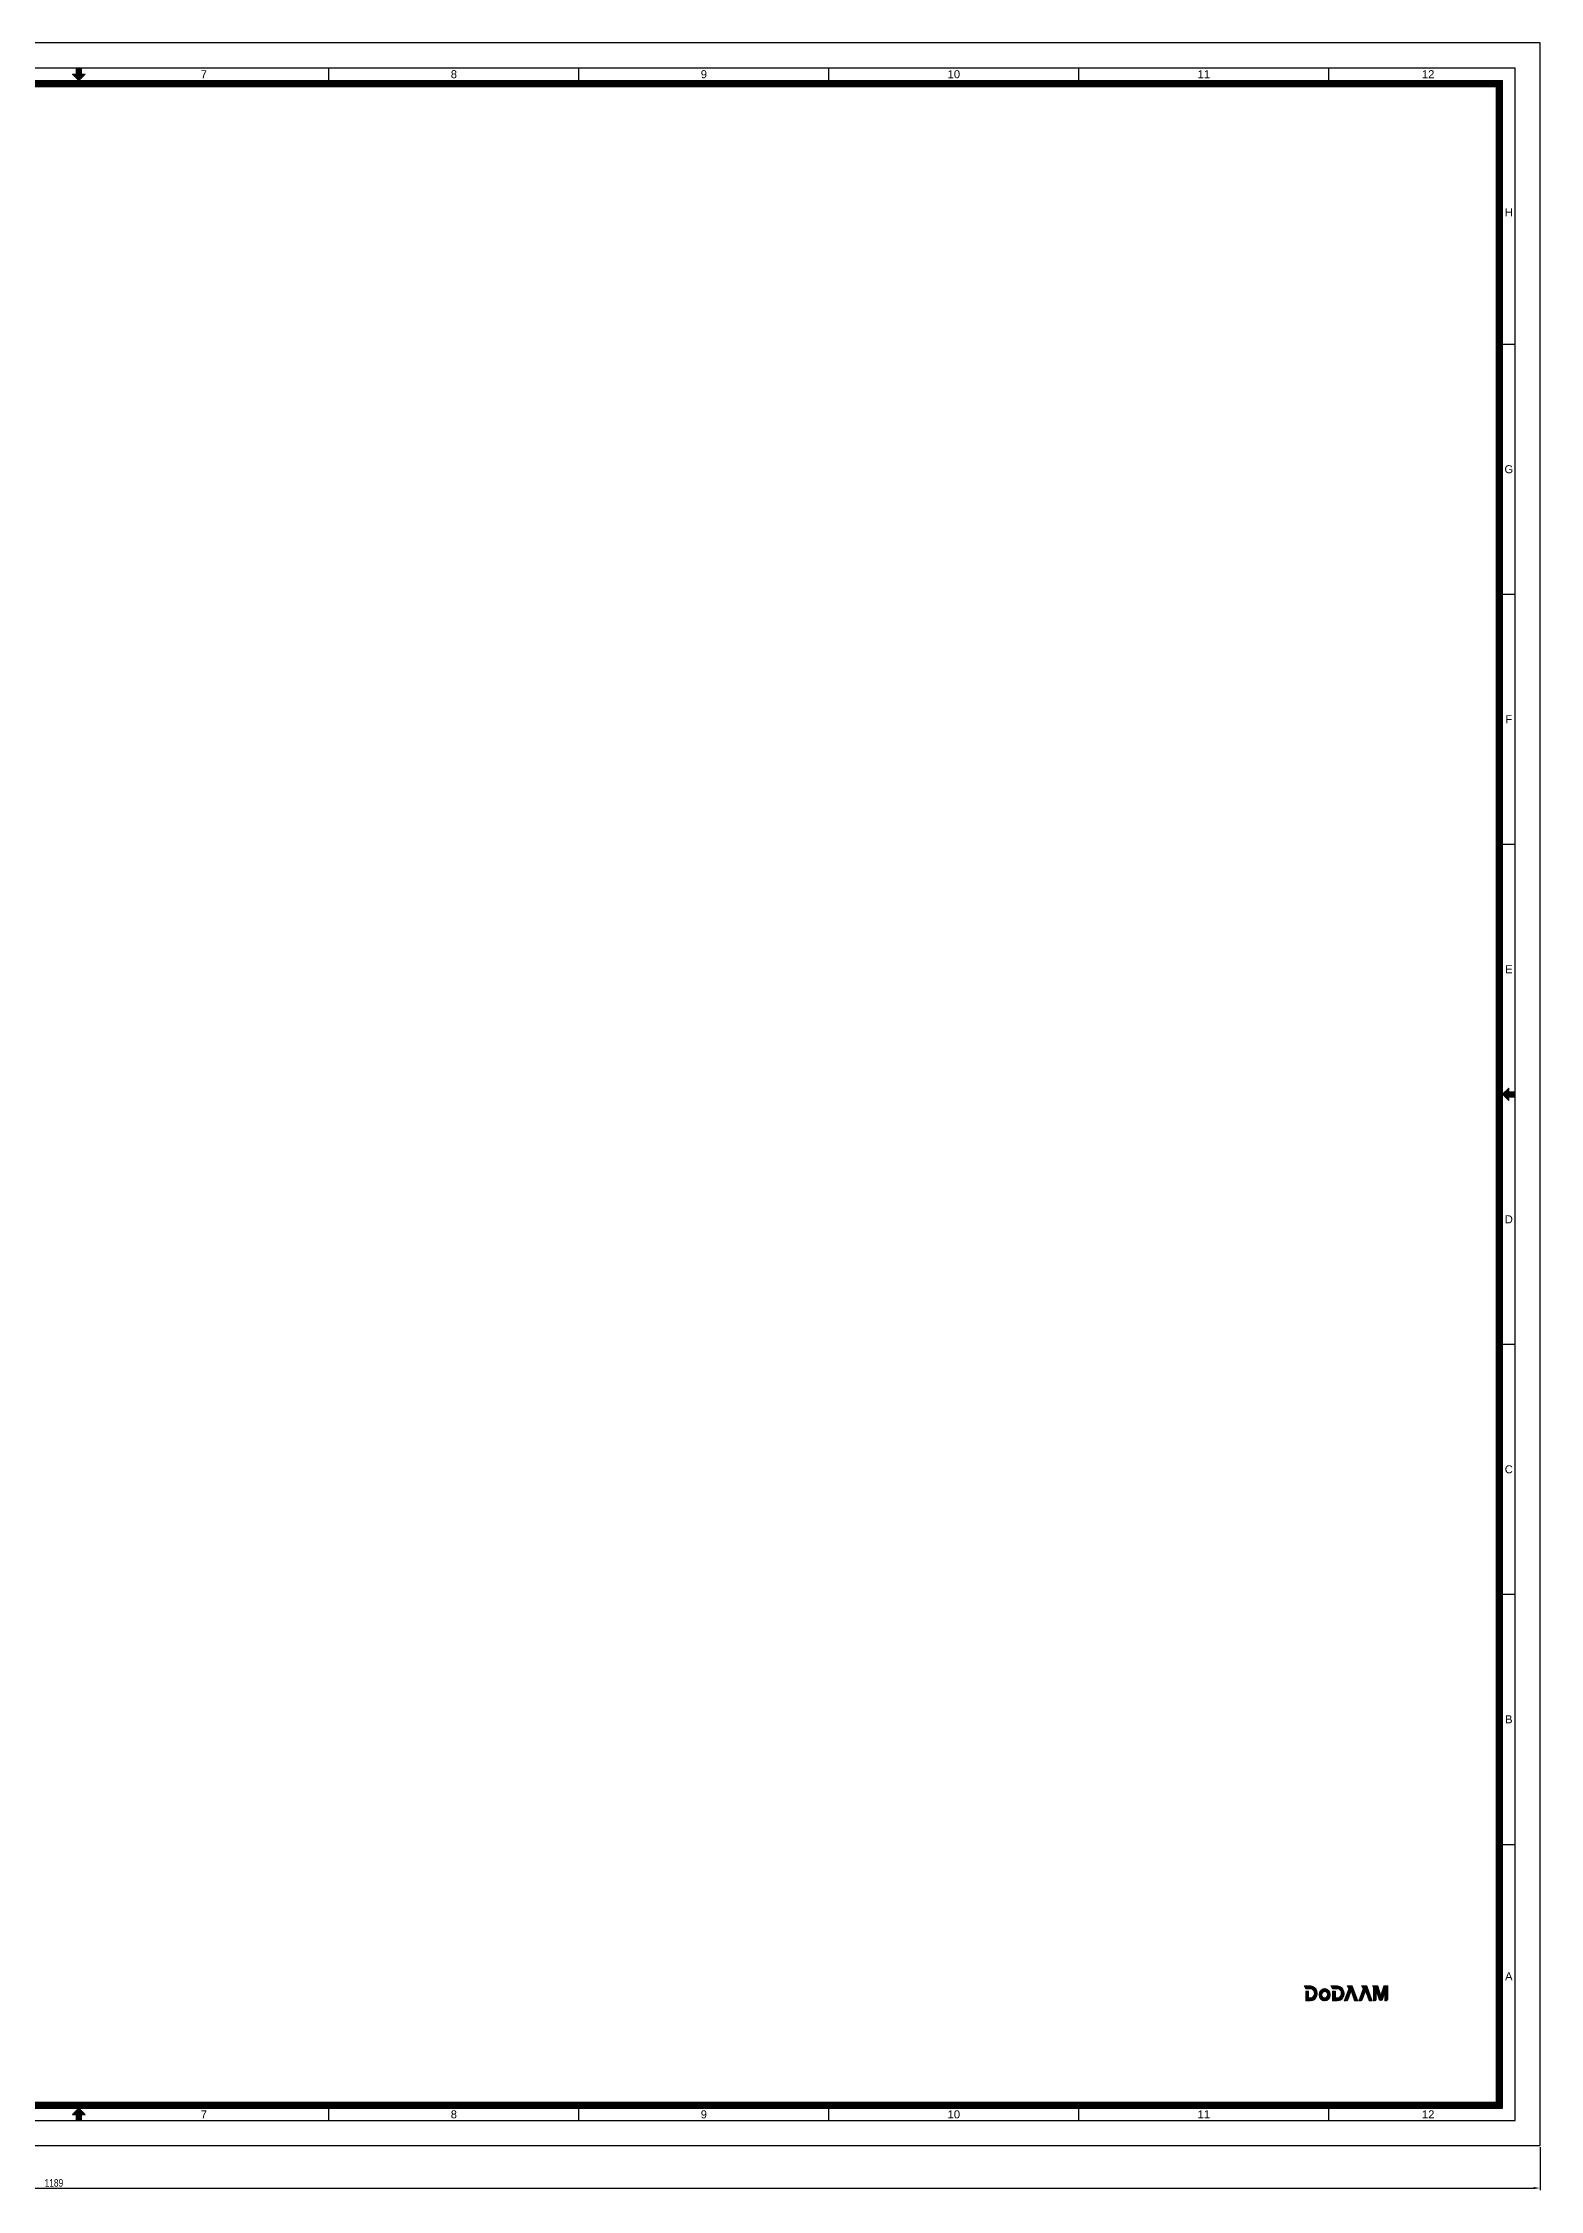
# Model space of a CAD drawing. Extents: x 0 to 3044, y -18 to 841.
# Drawn here: x 2445 to 3044, y -18 to 841 of the extents above; entities that cross this region are included whole.
import ezdxf
from ezdxf.enums import TextEntityAlignment as Align

# ---------------------------------------------------------------- set-up
doc = ezdxf.new("R2010")
doc.units = 0
doc.layers.get('0').update_dxf_attribs({"linetype": 'CONTINUOUS'})
doc.layers.get('Defpoints').update_dxf_attribs({"linetype": 'CONTINUOUS'})
doc.styles.get("Standard").update_dxf_attribs({"font": 'ARIALUNI.TTF', "width": 0.8})
doc.dimstyles.get("Standard").update_dxf_attribs({"dimtxt": 0.18, "dimasz": 0.18, "dimexe": 0.18, "dimexo": 0.0625, "dimgap": 0.09, "dimtad": 0, "dimtih": 1, "dimtoh": 1, "dimdec": 4, "dimzin": 0, "dimdsep": 46, "dimtxsty": 'Standard', "dimcen": 0.09, "dimadec": 0, "dimazin": 0, "dimtfac": 1, "dimtdec": 4, "dimtofl": 0, "dimtmove": 0, "dimatfit": 3, "dimfxl": 0, "dimtolj": 1, "dimtzin": 0, "dimarcsym": 0})

# ---------------------------------------------------------------- blocks, each defined once
blk = doc.blocks.new('*D6')
at = {"color": 4, "lineweight": -2}
for p, q in [((1855, -0.63), (1855, -17.78)), ((3044, -0.63), (3044, -17.78)), ((1857.5, -16.98), (3041.5, -16.98))]:
    blk.add_line(p, q, dxfattribs=at)
at = {"color": 4}
for points in [[(1857.5, -16.56), (1857.5, -17.39), (1855, -16.98)], [(3041.5, -16.56), (3041.5, -17.39), (3044, -16.98)]]:
    blk.add_solid(points, dxfattribs=at)
at = {"layer": 'Defpoints', "color": 0}
for p in [(1855, 0), (3044, 0), (3044, -16.98)]:
    blk.add_point(p, dxfattribs=at)
at = {"color": 4, "insert": (2449.5, -14.94), "char_height": 3, "attachment_point": 5}
blk.add_mtext('1189', dxfattribs=at)

msp = doc.modelspace()

# ---------------------------------------------------------------- linework, layer by layer
for p, q in [((1865, 831), (3034, 831)), ((1890, 826), (3029, 826)), ((1890.3, 825.7), (3028.7, 825.7)), ((1890.6, 825.4), (3028.4, 825.4)), ((1890.9, 825.1), (3028.1, 825.1)), ((1891.2, 824.8), (3027.8, 824.8)), ((1891.5, 824.5), (3027.5, 824.5)), ((2457, 828.5), (2458.5, 828.5)), ((2457, 828.5), (2459.5, 826)), ((2457.1, 828.4), (2457.1, 828.5)), ((2457.3, 828.2), (2457.3, 828.5)), ((2457.5, 828), (2457.5, 828.5)), ((2457.7, 827.8), (2457.7, 828.5)), ((2457.9, 827.6), (2457.9, 828.5)), ((2458.1, 827.4), (2458.1, 828.5)), ((2458.3, 827.2), (2458.3, 828.5)), ((2458.5, 827), (2458.5, 831)), ((2458.7, 826.8), (2458.7, 831)), ((2458.9, 826.6), (2458.9, 831)), ((2459.1, 826.4), (2459.1, 831)), ((2459.3, 826.2), (2459.3, 831)), ((2459.5, 826), (2459.5, 831)), ((2459.5, 826), (2462, 828.5)), ((2459.7, 826.2), (2459.7, 831)), ((2459.9, 826.4), (2459.9, 831)), ((2460.1, 826.6), (2460.1, 831)), ((2460.3, 826.8), (2460.3, 831)), ((2460.5, 827), (2460.5, 831)), ((2460.5, 828.5), (2462, 828.5)), ((2460.7, 827.2), (2460.7, 828.5)), ((2460.9, 827.4), (2460.9, 828.5)), ((2461.1, 827.6), (2461.1, 828.5)), ((2461.3, 827.8), (2461.3, 828.5)), ((2461.5, 828), (2461.5, 828.5)), ((2461.7, 828.2), (2461.7, 828.5)), ((2461.9, 828.4), (2461.9, 828.5)), ((2559.5, 826), (2559.5, 831)), ((2659.5, 826), (2659.5, 831)), ((2759.5, 826), (2759.5, 831)), ((2859.5, 826), (2859.5, 831)), ((2959.5, 826), (2959.5, 831)), ((3027.5, 16.5), (3027.5, 824.5)), ((3027.8, 16.2), (3027.8, 824.8)), ((3028.1, 15.9), (3028.1, 825.1)), ((3028.4, 15.6), (3028.4, 825.4)), ((3028.7, 15.3), (3028.7, 825.7)), ((3029, 15), (3029, 826)), ((3034, 10), (3034, 831)), ((1891.8, 824.2), (3027.2, 824.2)), ((1892.1, 823.9), (3026.9, 823.9)), ((1892.4, 823.6), (3026.6, 823.6)), ((3026.6, 17.4), (3026.6, 823.6)), ((3026.9, 17.1), (3026.9, 823.9)), ((3027.2, 16.8), (3027.2, 824.2)), ((3029, 720.5), (3034, 720.5)), ((3029, 620.5), (3034, 620.5)), ((3029, 520.5), (3034, 520.5)), ((3029, 420.5), (3031.5, 423)), ((3029.4, 420.9), (3034, 420.9)), ((3029.6, 421.1), (3034, 421.1)), ((3029.8, 421.3), (3034, 421.3)), ((3030, 421.5), (3034, 421.5)), ((3030.2, 421.7), (3031.5, 421.7)), ((3030.4, 421.9), (3031.5, 421.9)), ((3030.6, 422.1), (3031.5, 422.1)), ((3030.8, 422.3), (3031.5, 422.3)), ((3031, 422.5), (3031.5, 422.5)), ((3031.2, 422.7), (3031.5, 422.7)), ((3031.4, 422.9), (3031.5, 422.9)), ((3031.5, 421.5), (3031.5, 423)), ((3029, 420.5), (3031.5, 418)), ((3029, 420.5), (3034, 420.5)), ((3029.2, 420.7), (3034, 420.7)), ((3029.2, 420.3), (3034, 420.3)), ((3029.4, 420.1), (3034, 420.1)), ((3029.6, 419.9), (3034, 419.9)), ((3029.8, 419.7), (3034, 419.7)), ((3030, 419.5), (3034, 419.5)), ((3030.2, 419.3), (3031.5, 419.3)), ((3030.4, 419.1), (3031.5, 419.1)), ((3030.6, 418.9), (3031.5, 418.9)), ((3030.8, 418.7), (3031.5, 418.7)), ((3031, 418.5), (3031.5, 418.5)), ((3031.2, 418.3), (3031.5, 418.3)), ((3031.4, 418.1), (3031.5, 418.1)), ((3031.5, 418), (3031.5, 419.5)), ((3029, 320.5), (3034, 320.5)), ((3029, 220.5), (3034, 220.5)), ((3029, 120.5), (3034, 120.5)), ((1892.4, 17.4), (3026.6, 17.4)), ((1865, 10), (3034, 10)), ((1890, 15), (3029, 15)), ((1890.3, 15.3), (3028.7, 15.3)), ((1890.6, 15.6), (3028.4, 15.6)), ((1890.9, 15.9), (3028.1, 15.9)), ((1891.2, 16.2), (3027.8, 16.2)), ((1891.5, 16.5), (3027.5, 16.5)), ((1891.8, 16.8), (3027.2, 16.8)), ((1892.1, 17.1), (3026.9, 17.1)), ((2457, 12.5), (2459.5, 15)), ((2457, 12.5), (2458.5, 12.5)), ((2457.1, 12.5), (2457.1, 12.6)), ((2457.3, 12.5), (2457.3, 12.8)), ((2457.5, 12.5), (2457.5, 13)), ((2457.7, 12.5), (2457.7, 13.2)), ((2457.9, 12.5), (2457.9, 13.4)), ((2458.1, 12.5), (2458.1, 13.6)), ((2458.3, 12.5), (2458.3, 13.8)), ((2458.5, 10), (2458.5, 14)), ((2458.7, 10), (2458.7, 14.2)), ((2458.9, 10), (2458.9, 14.4)), ((2459.1, 10), (2459.1, 14.6)), ((2459.3, 10), (2459.3, 14.8)), ((2459.5, 15), (2462, 12.5)), ((2459.5, 10), (2459.5, 15)), ((2459.7, 10), (2459.7, 14.8)), ((2459.9, 10), (2459.9, 14.6)), ((2460.1, 10), (2460.1, 14.4)), ((2460.3, 10), (2460.3, 14.2)), ((2460.5, 10), (2460.5, 14)), ((2460.5, 12.5), (2462, 12.5)), ((2460.7, 12.5), (2460.7, 13.8)), ((2460.9, 12.5), (2460.9, 13.6)), ((2461.1, 12.5), (2461.1, 13.4)), ((2461.3, 12.5), (2461.3, 13.2)), ((2461.5, 12.5), (2461.5, 13)), ((2461.7, 12.5), (2461.7, 12.8)), ((2461.9, 12.5), (2461.9, 12.6)), ((2559.5, 10), (2559.5, 15)), ((2659.5, 10), (2659.5, 15)), ((2759.5, 10), (2759.5, 15)), ((2859.5, 10), (2859.5, 15)), ((2959.5, 10), (2959.5, 15))]:
    msp.add_line(p, q)
at = {"color": 7, "linetype": 'Continuous', "lineweight": 9}
for p, q in [((2949.59, 63.89), (2952.11, 63.89)), ((2950.27, 62.74), (2949.59, 63.89)), ((2949.66, 63.77), (2949.78, 63.89)), ((2949.83, 63.49), (2950.23, 63.89)), ((2950, 63.21), (2950.67, 63.89)), ((2950.16, 62.93), (2951.12, 63.89)), ((2950.27, 62.74), (2952.11, 62.74)), ((2950.27, 61.69), (2950.38, 61.8)), ((2950.27, 61.24), (2950.83, 61.8)), ((2950.27, 60.79), (2951.28, 61.8)), ((2950.27, 57.89), (2950.27, 61.8)), ((2950.27, 61.8), (2951.42, 61.8)), ((2950.27, 60.34), (2951.42, 61.49)), ((2950.27, 59.89), (2951.42, 61.04)), ((2950.27, 59.45), (2951.42, 60.59)), ((2950.27, 59), (2951.42, 60.15)), ((2950.42, 62.74), (2951.57, 63.89)), ((2950.87, 62.74), (2952.02, 63.89)), ((2951.32, 62.74), (2952.45, 63.87)), ((2951.42, 61.8), (2951.42, 59.04)), ((2951.77, 62.74), (2952.82, 63.79)), ((2951.86, 57.89), (2954.87, 60.9)), ((2952.21, 62.73), (2953.15, 63.67)), ((2952.32, 57.9), (2954.84, 60.42)), ((2952.59, 62.66), (2953.45, 63.52)), ((2952.9, 62.52), (2953.72, 63.34)), ((2953.15, 62.32), (2953.96, 63.14)), ((2953.36, 62.08), (2954.18, 62.9)), ((2953.52, 61.8), (2954.37, 62.64)), ((2953.53, 60.01), (2954.84, 61.32)), ((2953.64, 61.47), (2954.53, 62.35)), ((2953.71, 61.09), (2954.67, 62.04)), ((2953.71, 60.64), (2954.77, 61.7)), ((2955.59, 60.28), (2958.11, 62.79)), ((2955.62, 60.75), (2957.67, 62.8)), ((2955.64, 59.87), (2958.47, 62.71)), ((2955.73, 59.51), (2956.75, 60.54)), ((2955.8, 61.38), (2957.08, 62.66)), ((2957.31, 57.96), (2960.06, 60.7)), ((2957.7, 57.89), (2960.08, 60.27)), ((2957.87, 61.66), (2958.79, 62.57)), ((2958.23, 61.57), (2959.07, 62.4)), ((2958.5, 61.39), (2959.31, 62.2)), ((2958.71, 61.14), (2959.53, 61.97)), ((2958.85, 60.84), (2959.71, 61.7)), ((2958.89, 59.98), (2959.98, 61.07)), ((2958.93, 60.47), (2959.87, 61.4)), ((2960.35, 63.89), (2962.86, 63.89)), ((2961.03, 62.74), (2960.35, 63.89)), ((2960.43, 63.76), (2960.55, 63.89)), ((2960.59, 63.48), (2961, 63.89)), ((2960.76, 63.2), (2961.45, 63.89)), ((2960.93, 62.91), (2961.9, 63.89)), ((2961.03, 62.74), (2962.86, 62.74)), ((2961.03, 61.67), (2961.16, 61.8)), ((2961.03, 61.22), (2961.61, 61.8)), ((2961.03, 60.77), (2962.06, 61.8)), ((2961.03, 57.89), (2961.03, 61.8)), ((2961.03, 61.8), (2962.18, 61.8)), ((2961.03, 60.32), (2962.18, 61.47)), ((2961.03, 59.87), (2962.18, 61.02)), ((2961.03, 59.43), (2962.18, 60.58)), ((2961.03, 58.98), (2962.18, 60.13)), ((2961.2, 62.74), (2962.35, 63.89)), ((2961.65, 62.74), (2962.8, 63.89)), ((2962.1, 62.74), (2963.22, 63.86)), ((2962.18, 61.8), (2962.18, 59.04)), ((2962.55, 62.74), (2963.59, 63.79)), ((2962.63, 57.89), (2965.63, 60.88)), ((2962.99, 62.73), (2963.93, 63.67)), ((2963.09, 57.9), (2965.59, 60.4)), ((2963.36, 62.66), (2964.22, 63.52)), ((2963.67, 62.51), (2964.49, 63.34)), ((2963.92, 62.31), (2964.73, 63.13)), ((2964.12, 62.07), (2964.95, 62.89)), ((2964.27, 59.98), (2965.6, 61.31)), ((2964.29, 61.78), (2965.13, 62.63)), ((2964.4, 61.45), (2965.29, 62.34)), ((2964.46, 60.61), (2965.53, 61.68)), ((2964.47, 61.07), (2965.43, 62.03)), ((2965.7, 57.89), (2967.46, 62.74)), ((2965.92, 58.48), (2967.83, 60.39)), ((2966.17, 59.18), (2968.09, 61.1)), ((2966.43, 59.88), (2968.34, 61.8)), ((2966.68, 60.59), (2969.17, 63.08)), ((2967.46, 62.74), (2966.78, 63.89)), ((2968.87, 63.89), (2966.78, 63.89)), ((2966.8, 63.85), (2966.84, 63.89)), ((2966.94, 61.29), (2969.05, 63.4)), ((2966.97, 63.57), (2967.29, 63.89)), ((2967.09, 58.33), (2968.38, 61.89)), ((2967.14, 63.29), (2967.74, 63.89)), ((2967.19, 62), (2968.93, 63.73)), ((2967.3, 63.01), (2968.19, 63.89)), ((2967.45, 62.7), (2968.63, 63.89)), ((2969.82, 57.89), (2968.38, 61.89)), ((2968.39, 61.85), (2969.29, 62.75)), ((2968.51, 61.52), (2969.41, 62.42)), ((2968.63, 61.19), (2969.53, 62.09)), ((2968.75, 60.86), (2969.65, 61.76)), ((2971.05, 57.89), (2968.87, 63.89)), ((2968.87, 60.53), (2969.77, 61.43)), ((2968.99, 60.2), (2969.89, 61.1)), ((2969.11, 59.87), (2970, 60.77)), ((2969.23, 59.54), (2970.12, 60.44)), ((2971.51, 57.89), (2973.26, 62.74)), ((2971.7, 58.42), (2973.62, 60.34)), ((2971.96, 59.13), (2973.87, 61.04)), ((2972.21, 59.83), (2974.13, 61.75)), ((2972.47, 60.54), (2974.98, 63.05)), ((2973.26, 62.74), (2972.59, 63.89)), ((2974.68, 63.89), (2972.59, 63.89)), ((2972.62, 63.83), (2972.68, 63.89)), ((2972.72, 61.24), (2974.86, 63.38)), ((2972.79, 63.55), (2973.13, 63.89)), ((2972.89, 58.33), (2974.18, 61.89)), ((2972.95, 63.27), (2973.57, 63.89)), ((2972.98, 61.94), (2974.74, 63.71)), ((2973.12, 62.98), (2974.02, 63.89)), ((2973.23, 62.65), (2974.47, 63.89)), ((2975.63, 57.89), (2974.18, 61.89)), ((2974.2, 61.82), (2975.1, 62.72)), ((2974.32, 61.49), (2975.22, 62.39)), ((2974.44, 61.16), (2975.34, 62.06)), ((2974.56, 60.83), (2975.46, 61.73)), ((2976.85, 57.89), (2974.68, 63.89)), ((2974.68, 60.5), (2975.58, 61.4)), ((2974.8, 60.18), (2975.7, 61.07)), ((2974.92, 59.85), (2975.82, 60.74)), ((2975.04, 59.52), (2975.94, 60.41)), ((2976.91, 63.89), (2979.04, 63.89)), ((2977.34, 63.17), (2976.91, 63.89)), ((2977.01, 63.73), (2977.17, 63.89)), ((2977.17, 63.45), (2977.62, 63.89)), ((2977.34, 63.16), (2978.06, 63.89)), ((2977.34, 62.71), (2978.51, 63.89)), ((2977.34, 62.26), (2978.96, 63.89)), ((2977.34, 61.82), (2979.13, 63.61)), ((2977.34, 61.37), (2979.24, 63.27)), ((2977.34, 57.89), (2977.34, 63.17)), ((2977.34, 60.92), (2979.35, 62.93)), ((2977.34, 60.47), (2978.49, 61.62)), ((2977.34, 60.02), (2978.49, 61.17)), ((2977.34, 59.57), (2978.49, 60.72)), ((2977.34, 59.12), (2978.49, 60.27)), ((2978.49, 58.56), (2978.49, 62.05)), ((2978.49, 62.05), (2979.67, 58.45)), ((2978.59, 61.72), (2979.46, 62.59)), ((2978.71, 61.39), (2979.57, 62.25)), ((2978.82, 61.05), (2979.69, 61.92)), ((2978.93, 60.71), (2979.8, 61.58)), ((2979.04, 63.89), (2980.3, 60.03)), ((2979.04, 60.37), (2979.91, 61.24)), ((2979.15, 60.03), (2980.02, 60.9)), ((2979.26, 59.7), (2980.13, 60.56)), ((2979.37, 59.36), (2980.24, 60.23)), ((2979.48, 59.02), (2983.04, 62.58)), ((2979.59, 58.68), (2981.71, 60.8)), ((2979.71, 58.35), (2981.49, 60.13)), ((2981.57, 63.89), (2980.3, 60.03)), ((2980.43, 60.42), (2983.04, 63.03)), ((2980.65, 61.08), (2983.04, 63.48)), ((2980.87, 61.75), (2983, 63.89)), ((2981.89, 61.36), (2980.94, 58.45)), ((2981.09, 62.42), (2982.55, 63.89)), ((2981.31, 63.09), (2982.11, 63.89)), ((2981.53, 63.76), (2981.66, 63.89)), ((2981.57, 63.89), (2983.04, 63.89)), ((2981.89, 60.98), (2983.04, 62.13)), ((2981.89, 60.53), (2983.04, 61.68)), ((2981.89, 61.36), (2981.89, 57.89)), ((2981.89, 60.08), (2983.04, 61.23)), ((2981.89, 59.64), (2983.04, 60.79)), ((2981.89, 59.19), (2983.04, 60.34)), ((2983.04, 63.89), (2983.04, 58.56)), ((2950.27, 58.55), (2951.42, 59.7)), ((2950.27, 58.1), (2951.42, 59.25)), ((2950.27, 57.89), (2952.1, 57.89)), ((2950.51, 57.89), (2951.66, 59.04)), ((2950.96, 57.89), (2952.11, 59.04)), ((2951.41, 57.89), (2952.67, 59.15)), ((2951.42, 59.04), (2952.1, 59.04)), ((2952.87, 58), (2954.7, 59.83)), ((2953.89, 58.57), (2954.09, 58.77)), ((2955.86, 59.19), (2956.76, 60.1)), ((2956.02, 58.91), (2956.86, 59.75)), ((2956.21, 58.65), (2957.03, 59.47)), ((2956.44, 58.43), (2957.25, 59.24)), ((2956.69, 58.23), (2957.55, 59.09)), ((2956.98, 58.07), (2957.95, 59.05)), ((2958.17, 57.92), (2960.02, 59.76)), ((2958.87, 58.16), (2959.73, 59.03)), ((2961.03, 58.53), (2962.18, 59.68)), ((2961.03, 58.08), (2962.18, 59.23)), ((2961.03, 57.89), (2962.86, 57.89)), ((2961.29, 57.89), (2962.44, 59.04)), ((2961.74, 57.89), (2962.89, 59.04)), ((2962.18, 59.04), (2962.86, 59.04)), ((2962.19, 57.89), (2963.46, 59.16)), ((2963.65, 58.01), (2965.44, 59.8)), ((2965.7, 57.89), (2966.46, 57.89)), ((2965.78, 57.89), (2967.58, 59.69)), ((2966.23, 57.89), (2967.32, 58.99)), ((2966.74, 57.95), (2967.07, 58.28)), ((2969.35, 59.21), (2970.24, 60.11)), ((2969.47, 58.88), (2970.36, 59.78)), ((2969.58, 58.55), (2970.48, 59.45)), ((2969.7, 58.22), (2970.6, 59.12)), ((2969.82, 57.89), (2970.72, 58.79)), ((2969.82, 57.89), (2971.05, 57.89)), ((2970.27, 57.89), (2970.84, 58.46)), ((2970.72, 57.89), (2970.96, 58.13)), ((2971.51, 57.89), (2972.26, 57.89)), ((2971.62, 57.89), (2973.36, 59.64)), ((2972.06, 57.89), (2973.11, 58.93)), ((2972.61, 57.99), (2972.83, 58.21)), ((2975.16, 59.19), (2976.06, 60.08)), ((2975.28, 58.86), (2976.18, 59.75)), ((2975.4, 58.53), (2976.29, 59.42)), ((2975.52, 58.2), (2976.41, 59.09)), ((2975.63, 57.89), (2976.85, 57.89)), ((2975.66, 57.89), (2976.53, 58.77)), ((2976.11, 57.89), (2976.65, 58.44)), ((2976.55, 57.89), (2976.77, 58.11)), ((2977.34, 58.67), (2978.49, 59.82)), ((2977.34, 58.22), (2978.49, 59.37)), ((2977.34, 57.89), (2977.82, 57.89)), ((2977.45, 57.89), (2978.49, 58.92)), ((2977.91, 57.89), (2978.48, 58.47)), ((2979.92, 58.11), (2981.27, 59.46)), ((2980.26, 58), (2981.05, 58.79)), ((2981.89, 58.74), (2983.04, 59.89)), ((2981.89, 58.29), (2983.04, 59.44)), ((2981.89, 57.89), (2982.38, 57.89)), ((2981.94, 57.89), (2983.04, 58.99)), ((2982.39, 57.89), (2983.04, 58.54))]:
    msp.add_line(p, q, dxfattribs=at)
msp.add_lwpolyline([(1855, 0), (3044, 0), (3044, 841), (1855, 841)], close=True)
for centre, radius, start, end in [((2952.11, 61.21), 2.67, 31.66845, 90), ((2952.11, 61.21), 1.52, 31.66845, 90), ((2951.58, 60.89), 2.14, 327.60422, 31.66845), ((2951.58, 60.89), 3.29, 327.60422, 31.66845), ((2962.86, 61.21), 2.67, 31.66845, 90), ((2962.86, 61.21), 1.52, 31.66845, 90), ((2962.34, 60.89), 2.14, 327.60422, 31.66845), ((2962.34, 60.89), 3.29, 327.60422, 31.66845), ((2952.1, 60.56), 1.52, 270, 327.60422), ((2952.1, 60.56), 2.67, 270, 327.60422), ((2962.86, 60.56), 1.52, 270, 327.60422), ((2962.86, 60.56), 2.67, 270, 327.60422), ((2966.46, 58.56), 0.668, 270, 340.09542), ((2972.26, 58.56), 0.668, 270, 340.09542), ((2977.82, 58.56), 0.668, 270, 0), ((2980.3, 58.66), 0.668, 198.18425, 341.81575), ((2982.38, 58.56), 0.668, 270, 0)]:
    msp.add_arc(centre, radius, start, end, dxfattribs=at)
msp.add_ellipse((2957.84, 60.35), major_axis=(0, -2.46), ratio=0.913043, dxfattribs=at)
msp.add_open_spline([(2957.84, 59.04), (2957.97, 59.04), (2958.1, 59.07), (2958.35, 59.18), (2958.47, 59.27), (2958.69, 59.5), (2958.78, 59.65), (2958.9, 59.98), (2958.93, 60.17), (2958.93, 60.54), (2958.9, 60.72), (2958.77, 61.05), (2958.68, 61.2), (2958.46, 61.43), (2958.34, 61.52), (2958.09, 61.63), (2957.96, 61.66), (2957.7, 61.66), (2957.57, 61.63), (2957.32, 61.51), (2957.2, 61.42), (2956.98, 61.18), (2956.89, 61.04), (2956.77, 60.7), (2956.74, 60.52), (2956.74, 60.15), (2956.78, 59.96), (2956.91, 59.63), (2957, 59.49), (2957.22, 59.26), (2957.34, 59.17), (2957.59, 59.06), (2957.71, 59.04), (2957.84, 59.04)], degree=3, knots=[0, 0, 0, 0, 0.393716, 0.393716, 0.787432, 0.787432, 1.181149, 1.181149, 1.574865, 1.574865, 1.968581, 1.968581, 2.362297, 2.362297, 2.756014, 2.756014, 3.14973, 3.14973, 3.543446, 3.543446, 3.937162, 3.937162, 4.330878, 4.330878, 4.724595, 4.724595, 5.118311, 5.118311, 5.512027, 5.512027, 5.905743, 5.905743, 6.283185, 6.283185, 6.283185, 6.283185], dxfattribs=at)

# ---------------------------------------------------------------- texts
for s, p in [('7', (2509.5, 828.5)), ('8', (2609.5, 828.5)), ('9', (2709.5, 828.5)), ('10', (2809.5, 828.5)), ('11', (2909.5, 828.5)), ('12', (2999.25, 828.5)), ('H', (3031.5, 773.25)), ('G', (3031.5, 670.5)), ('F', (3031.5, 570.5)), ('E', (3031.5, 470.5)), ('D', (3031.5, 370.5)), ('C', (3031.5, 270.5)), ('B', (3031.5, 170.5)), ('A', (3031.5, 67.75)), ('7', (2509.5, 12.5)), ('8', (2609.5, 12.5)), ('9', (2709.5, 12.5)), ('10', (2809.5, 12.5)), ('11', (2909.5, 12.5)), ('12', (2999.25, 12.5))]:
    msp.add_text(s, height=3.2).set_placement(p, align=Align.MIDDLE_CENTER)

# ---------------------------------------------------------------- dimensions: what is measured, and where the dimension line sits
dim = msp.add_linear_dim(base=(3044, -16.98), p1=(1855, 0), p2=(3044, 0), dimstyle='Standard', override={"dimtxt": 3, "dimasz": 2.5, "dimexe": 0.8, "dimexo": 0.625, "dimgap": 0.5, "dimtad": 1, "dimtih": 0, "dimtoh": 0, "dimdec": 1, "dimzin": 8, "dimcen": 2.5, "dimclrd": 4, "dimclre": 4, "dimclrt": 4, "dimtdec": 1, "dimtofl": 1, "dimatfit": 0, "dimtolj": 0, "dimtzin": 8})
dim.commit()
dim.dimension.update_dxf_attribs({"geometry": '*D6', "text_midpoint": (2449.5, -14.94)})

doc.saveas('drawing.dxf')
